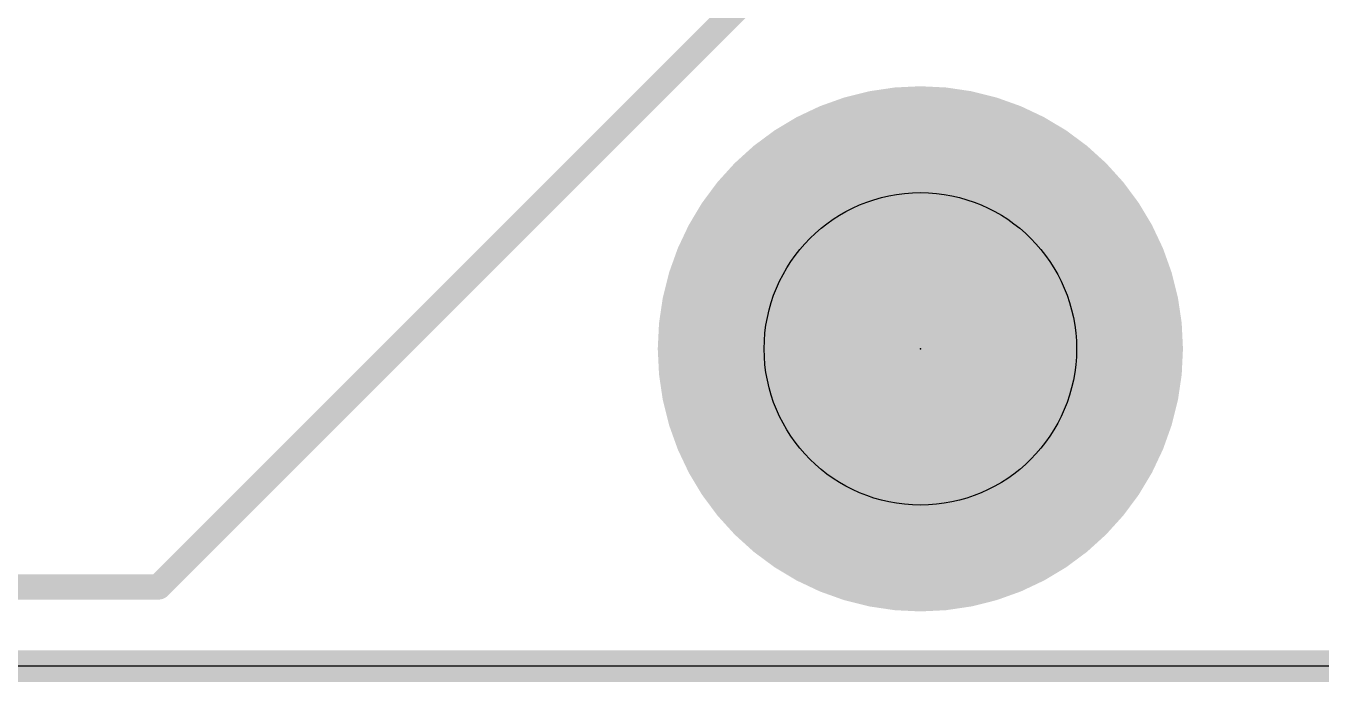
# Model space of a CAD drawing. Extents: x -44.9 to 38.2, y -10.9 to 10.9.
# Drawn here: x 11.89 to 22.26, y -10.92 to -5.67 of the extents above; entities that cross this region are included whole.
import ezdxf

# ---------------------------------------------------------------- set-up
doc = ezdxf.new("R2010")
doc.units = 0
for name, color, linetype in [('1', 12, 'CONTINUOUS'), ('16', 5, 'CONTINUOUS'), ('17', 110, 'CONTINUOUS'), ('20', 53, 'CONTINUOUS'), ('21', 40, 'CONTINUOUS'), ('23', 40, 'CONTINUOUS'), ('29', 253, 'CONTINUOUS'), ('30', 253, 'CONTINUOUS'), ('39', 12, 'CONTINUOUS'), ('40', 132, 'CONTINUOUS'), ('41', 12, 'CONTINUOUS'), ('42', 132, 'CONTINUOUS'), ('44', 253, 'CONTINUOUS')]:
    doc.layers.add(name, color=color, linetype=linetype)

# ---------------------------------------------------------------- blocks, each defined once
blk = doc.blocks.new('ROUNDP')
at = {"const_width": 0.5}
blk.add_lwpolyline([(0, -0.25, 1), (0, 0.25, 1), (0, -0.25)], format="xyb", dxfattribs=at)

msp = doc.modelspace()

# ---------------------------------------------------------------- linework, layer by layer
at = {"layer": '1'}
for points, const_width in [([(12.954, -10.16), (18.796, -4.318)], 0.2032), ([(-0.635, -10.16), (12.954, -10.16)], 0.2032), ([(38.1, -10.795), (-38.1, -10.795)], 0.254)]:
    msp.add_lwpolyline(points, dxfattribs=dict(at, const_width=const_width))
at = {"layer": '1', "const_width": 0.1016}
for points in [[(12.9181, -10.1241, 1), (12.9899, -10.1959)], [(12.954, -10.2108, 1), (12.954, -10.1092)]]:
    msp.add_lwpolyline(points, format="xyb", dxfattribs=at)
at = {"layer": '16', "const_width": 0.254}
msp.add_lwpolyline([(38.1, -10.795), (-38.1, -10.795)], dxfattribs=at)
at = {"layer": '20'}
msp.add_line((35.56, -10.795), (-35.56, -10.795), dxfattribs=at)
at = {"layer": '21', "const_width": 0.2032}
msp.add_lwpolyline([(19.05, -10.255, 1), (19.05, -6.255, 1), (19.05, -10.255)], format="xyb", dxfattribs=at)
at = {"layer": '23'}
msp.add_point((19.05, -8.255), dxfattribs=at)
at = {"layer": '39', "const_width": 2.032}
msp.add_lwpolyline([(19.05, -9.255, 1), (19.05, -7.255, 1), (19.05, -9.255)], format="xyb", dxfattribs=at)
at = {"layer": '40', "const_width": 2.032}
msp.add_lwpolyline([(19.05, -9.255, 1), (19.05, -7.255, 1), (19.05, -9.255)], format="xyb", dxfattribs=at)
at = {"layer": '41', "const_width": 2.032}
msp.add_lwpolyline([(19.05, -9.255, 1), (19.05, -7.255, 1), (19.05, -9.255)], format="xyb", dxfattribs=at)
at = {"layer": '42', "const_width": 2.032}
msp.add_lwpolyline([(19.05, -9.255, 1), (19.05, -7.255, 1), (19.05, -9.255)], format="xyb", dxfattribs=at)
at = {"layer": '44'}
msp.add_circle((19.05, -8.255), 1.25, dxfattribs=at)

# ---------------------------------------------------------------- block references
at = {"layer": '17', "xscale": 3.516, "yscale": 3.516}
msp.add_blockref('ROUNDP', (19.05, -8.255), dxfattribs=at)
msp.add_blockref('ROUNDP', (19.05, -8.255), dxfattribs=at)
at = {"layer": '29', "xscale": 3.6176, "yscale": 3.6176}
msp.add_blockref('ROUNDP', (19.05, -8.255), dxfattribs=at)
at = {"layer": '30', "xscale": 3.6176, "yscale": 3.6176}
msp.add_blockref('ROUNDP', (19.05, -8.255), dxfattribs=at)

doc.saveas('drawing.dxf')
